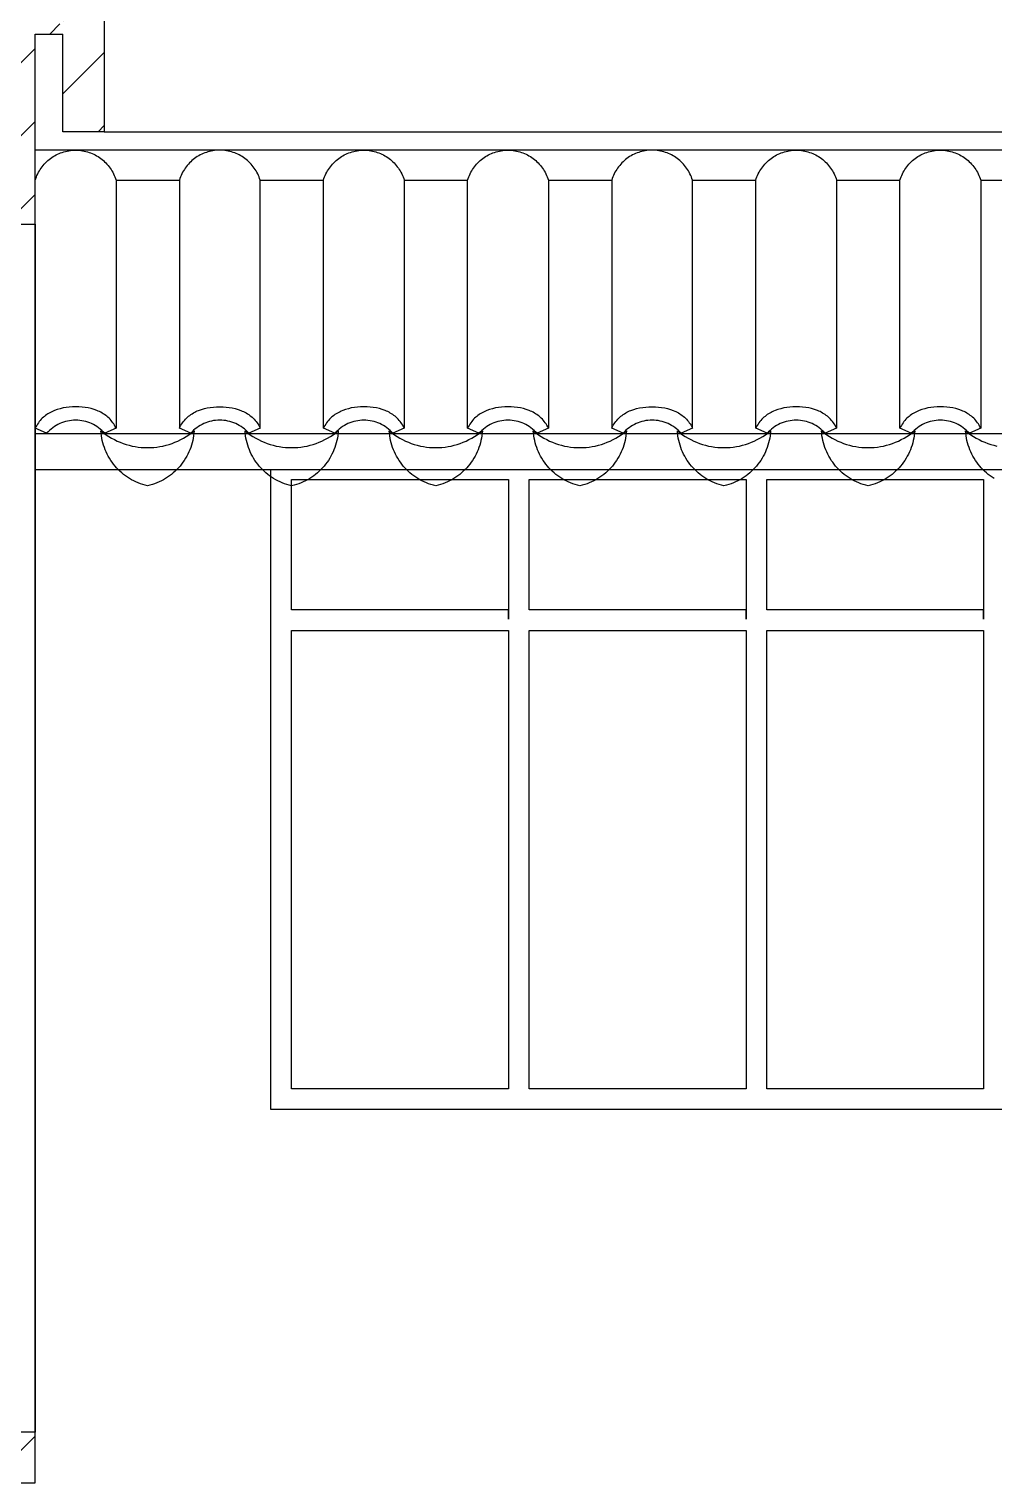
# Model space of a CAD drawing. Extents: x -20250 to 331240, y -699 to 63168.
# Drawn here: x 313877 to 316214, y 7802 to 11317 of the extents above; entities that cross this region are included whole.
import ezdxf

# ---------------------------------------------------------------- set-up
doc = ezdxf.new("R2010")
doc.units = 0
doc.header["$LTSCALE"] = 1000
doc.header["$MEASUREMENT"] = 0
for name, color, linetype in [('PUB_HATCH', 8, 'Continuous'), ('WALL', 9, 'Continuous'), ('窗', 4, 'Continuous')]:
    doc.layers.add(name, color=color, linetype=linetype)
doc.layers.add('瓦', color=7, linetype='Continuous', true_color=0x57e157)
pattern_1 = [(45, (-59853.03, 80703.54), (-88.388383, 88.388383), [])]

msp = doc.modelspace()

# ---------------------------------------------------------------- hatches: boundary and pattern name
at = {"layer": 'PUB_HATCH'}
h = msp.add_hatch(dxfattribs=at)
h.set_pattern_fill('普通砖', color=256, scale=50, style=0)
h.set_pattern_definition(pattern_1)
h.paths.add_polyline_path([(309228.2, 11304.2), (310165, 11304.2), (310165, 11125.9), (310261.6, 11125.9), (310261.6, 11304.2), (311213, 11304.2), (311213, 11125.9), (311309.5, 11125.9), (311309.5, 11304.2), (312271, 11304.2), (312271, 10904.3), (312341, 10904.3), (312341, 11304.2), (313792, 11304.2), (313792, 10844.1), (313892, 10844.1), (313892, 11304.2), (313959, 11304.2), (313959, 11067.9), (314059, 11067.9), (314059, 12143), (314129, 12143), (314129, 12223.6), (314059, 12223.6), (313959, 12223.6), (313959, 11328.9), (307936.6, 11328.9), (307936.6, 11304.2), (308048.8, 11304.2), (309131.6, 11304.2), (309131.6, 11125.9), (309228.2, 11125.9)])
h = msp.add_hatch(dxfattribs=at)
h.set_pattern_fill('普通砖', color=256, scale=50, style=0)
h.set_pattern_definition(pattern_1)
h.paths.add_polyline_path([(313892, 7920.1), (313792, 7920.1), (313792, 7796.9), (313892, 7796.9)])

# ---------------------------------------------------------------- linework, layer by layer
at = {"layer": 'WALL'}
for points in [[(314059, 14023.6, 0), (314059, 12223.6, 0), (314129, 12223.6, 0), (314129, 12143, 0), (314059, 12143, 0), (314059, 11067.9, 0), (313959, 11067.9, 0), (313959, 11304.2, 0)], [(313792, 11304.2, 0), (313792, 7796.9, 0), (313892, 7796.9, 0), (313892, 11304.2, 0)], [(313892, 11304.2, 0), (313959, 11304.2, 0)], [(314059, 11067.9, 0), (317625.4, 11067.9, 0)], [(317595.5, 11023.2, 0), (313892, 11023.2, 0)], [(313892, 10337.7, 0), (317679.6, 10337.7, 0)], [(313892, 10250, 0), (317679.6, 10250, 0)]]:
    msp.add_polyline3d(points, dxfattribs=at)
at = {"layer": '瓦'}
for points in [[(313892, 10350.5, 0), (313892, 10950.5, 0), (313893.3, 10954.5, 0), (313894.7, 10958.4, 0), (313896.3, 10962.2, 0), (313898.1, 10966, 0), (313900, 10969.7, 0), (313902, 10973.2, 0), (313904.2, 10976.7, 0), (313906.4, 10980.1, 0), (313908.8, 10983.3, 0), (313911.4, 10986.5, 0), (313914, 10989.5, 0), (313916.8, 10992.5, 0), (313919.7, 10995.3, 0), (313922.7, 10998, 0), (313925.7, 11000.6, 0), (313928.9, 11003.1, 0), (313932.2, 11005.4, 0), (313935.5, 11007.6, 0), (313939, 11009.7, 0), (313942.5, 11011.6, 0), (313946.1, 11013.4, 0), (313949.8, 11015.1, 0), (313953.6, 11016.6, 0), (313957.4, 11018, 0), (313961.3, 11019.2, 0), (313965.2, 11020.2, 0), (313969.2, 11021.2, 0), (313973.3, 11021.9, 0), (313977.4, 11022.5, 0), (313981.5, 11022.9, 0), (313985.7, 11023.2, 0), (313989.9, 11023.2, 0), (313994.1, 11023.2, 0), (313998.3, 11022.9, 0), (314002.4, 11022.5, 0), (314006.5, 11021.9, 0), (314010.6, 11021.2, 0), (314014.6, 11020.2, 0), (314018.5, 11019.2, 0), (314022.4, 11018, 0), (314026.2, 11016.6, 0), (314030, 11015.1, 0), (314033.7, 11013.4, 0), (314037.3, 11011.6, 0), (314040.8, 11009.7, 0), (314044.2, 11007.6, 0), (314047.6, 11005.4, 0), (314050.9, 11003.1, 0), (314054.1, 11000.6, 0), (314057.1, 10998, 0), (314060.1, 10995.3, 0), (314063, 10992.5, 0), (314065.8, 10989.5, 0), (314068.4, 10986.5, 0), (314070.9, 10983.3, 0), (314073.4, 10980.1, 0), (314075.6, 10976.7, 0), (314077.8, 10973.2, 0), (314079.8, 10969.7, 0), (314081.7, 10966, 0), (314083.5, 10962.2, 0), (314085, 10958.4, 0), (314086.5, 10954.5, 0), (314087.8, 10950.5, 0), (314087.8, 10350.5, 0), (314086, 10353.9, 0), (314084.1, 10357.2, 0), (314082.2, 10360.4, 0), (314080.1, 10363.5, 0), (314077.9, 10366.4, 0), (314075.6, 10369.2, 0), (314073.2, 10371.8, 0), (314070.7, 10374.3, 0), (314068.1, 10376.7, 0), (314065.4, 10379, 0), (314062.7, 10381.2, 0), (314059.8, 10383.2, 0), (314056.9, 10385.2, 0), (314053.9, 10387, 0), (314050.8, 10388.7, 0), (314047.7, 10390.3, 0), (314044.4, 10391.8, 0), (314041.1, 10393.1, 0), (314034.4, 10395.6, 0), (314027.4, 10397.6, 0), (314020.2, 10399.2, 0), (314012.8, 10400.4, 0), (314005.3, 10401.3, 0), (313997.6, 10401.8, 0), (313989.9, 10401.9, 0), (313982.1, 10401.8, 0), (313974.4, 10401.2, 0), (313966.9, 10400.4, 0), (313959.5, 10399.2, 0), (313952.3, 10397.5, 0), (313945.4, 10395.5, 0), (313938.6, 10393.1, 0), (313935.3, 10391.7, 0), (313932.1, 10390.2, 0), (313929, 10388.6, 0), (313925.9, 10386.9, 0), (313922.9, 10385.1, 0), (313920, 10383.2, 0), (313917.1, 10381.1, 0), (313914.3, 10378.9, 0), (313911.7, 10376.7, 0), (313909.1, 10374.2, 0), (313906.6, 10371.7, 0), (313904.2, 10369.1, 0), (313901.9, 10366.2, 0), (313899.7, 10363.3, 0), (313897.6, 10360.3, 0), (313895.7, 10357.1, 0), (313893.8, 10353.8, 0), (313892, 10350.3, 0)], [(314436.8, 10350.6, 0), (314409.2, 10337.9, 0), (314405.8, 10341.6, 0), (314402.2, 10345.1, 0), (314398.5, 10348.3, 0), (314394.6, 10351.4, 0), (314390.5, 10354.2, 0), (314386.3, 10356.9, 0), (314382, 10359.2, 0), (314377.5, 10361.4, 0), (314373, 10363.3, 0), (314368.3, 10365, 0), (314363.6, 10366.4, 0), (314358.8, 10367.6, 0), (314353.9, 10368.5, 0), (314349, 10369.2, 0), (314344, 10369.6, 0), (314339, 10369.7, 0), (314333.9, 10369.6, 0), (314329, 10369.2, 0), (314324, 10368.5, 0), (314319.1, 10367.6, 0), (314314.3, 10366.4, 0), (314309.6, 10365, 0), (314305, 10363.3, 0), (314300.4, 10361.4, 0), (314296, 10359.2, 0), (314291.7, 10356.9, 0), (314287.5, 10354.2, 0), (314283.4, 10351.4, 0), (314279.5, 10348.4, 0), (314275.7, 10345.1, 0), (314272.2, 10341.6, 0), (314268.7, 10337.9, 0), (314241.2, 10350.6, 0), (314243, 10354, 0), (314244.8, 10357.3, 0), (314246.8, 10360.5, 0), (314248.9, 10363.6, 0), (314251.1, 10366.5, 0), (314253.4, 10369.2, 0), (314255.8, 10371.9, 0), (314258.3, 10374.4, 0), (314260.9, 10376.9, 0), (314263.5, 10379.2, 0), (314266.3, 10381.3, 0), (314269.2, 10383.4, 0), (314272.1, 10385.3, 0), (314275.1, 10387.1, 0), (314278.2, 10388.8, 0), (314281.3, 10390.4, 0), (314284.5, 10391.9, 0), (314287.8, 10393.2, 0), (314294.6, 10395.7, 0), (314301.6, 10397.7, 0), (314308.8, 10399.3, 0), (314316.1, 10400.5, 0), (314323.7, 10401.4, 0), (314331.3, 10401.9, 0), (314339.1, 10402.1, 0), (314346.9, 10401.9, 0), (314354.5, 10401.4, 0), (314362.1, 10400.5, 0), (314369.4, 10399.3, 0), (314376.6, 10397.7, 0), (314383.6, 10395.6, 0), (314390.3, 10393.2, 0), (314393.6, 10391.8, 0), (314396.8, 10390.3, 0), (314400, 10388.7, 0), (314403.1, 10387.1, 0), (314406.1, 10385.2, 0), (314409, 10383.3, 0), (314411.8, 10381.2, 0), (314414.6, 10379.1, 0), (314417.2, 10376.8, 0), (314419.8, 10374.4, 0), (314422.3, 10371.8, 0), (314424.7, 10369.2, 0), (314427, 10366.4, 0), (314429.2, 10363.5, 0), (314431.3, 10360.4, 0), (314433.3, 10357.2, 0), (314435.1, 10353.9, 0), (314436.9, 10350.5, 0), (314436.9, 10950.5, 0), (314435.6, 10954.5, 0), (314434.1, 10958.4, 0), (314432.5, 10962.2, 0), (314430.8, 10966, 0), (314428.9, 10969.7, 0), (314426.9, 10973.2, 0), (314424.7, 10976.7, 0), (314422.4, 10980.1, 0), (314420, 10983.3, 0), (314417.5, 10986.5, 0), (314414.8, 10989.5, 0), (314412.1, 10992.5, 0), (314409.2, 10995.3, 0), (314406.2, 10998, 0), (314403.1, 11000.6, 0), (314400, 11003.1, 0), (314396.7, 11005.4, 0), (314393.3, 11007.6, 0), (314389.9, 11009.7, 0), (314386.3, 11011.6, 0), (314382.7, 11013.4, 0), (314379, 11015.1, 0), (314375.3, 11016.6, 0), (314371.5, 11018, 0), (314367.6, 11019.2, 0), (314363.6, 11020.2, 0), (314359.6, 11021.2, 0), (314355.6, 11021.9, 0), (314351.5, 11022.5, 0), (314347.4, 11022.9, 0), (314343.2, 11023.2, 0), (314339, 11023.2, 0), (314334.7, 11023.2, 0), (314330.6, 11022.9, 0), (314326.4, 11022.5, 0), (314322.3, 11021.9, 0), (314318.3, 11021.2, 0), (314314.3, 11020.2, 0), (314310.4, 11019.2, 0), (314306.5, 11018, 0), (314302.7, 11016.6, 0), (314298.9, 11015.1, 0), (314295.2, 11013.4, 0), (314291.6, 11011.6, 0), (314288.1, 11009.7, 0), (314284.6, 11007.6, 0), (314281.2, 11005.4, 0), (314278, 11003.1, 0), (314274.8, 11000.6, 0), (314271.7, 10998, 0), (314268.7, 10995.3, 0), (314265.9, 10992.5, 0), (314263.1, 10989.5, 0), (314260.4, 10986.5, 0), (314257.9, 10983.3, 0), (314255.5, 10980.1, 0), (314253.2, 10976.7, 0), (314251.1, 10973.2, 0), (314249, 10969.7, 0), (314247.2, 10966, 0), (314245.4, 10962.2, 0), (314243.8, 10958.4, 0), (314242.4, 10954.5, 0), (314241.1, 10950.5, 0), (314241.1, 10350.5, 0)], [(314590.1, 10350.5, 0), (314590.1, 10950.5, 0), (314591.4, 10954.5, 0), (314592.8, 10958.4, 0), (314594.4, 10962.2, 0), (314596.2, 10966, 0), (314598.1, 10969.7, 0), (314600.1, 10973.2, 0), (314602.2, 10976.7, 0), (314604.5, 10980.1, 0), (314606.9, 10983.3, 0), (314609.5, 10986.5, 0), (314612.1, 10989.5, 0), (314614.9, 10992.5, 0), (314617.8, 10995.3, 0), (314620.7, 10998, 0), (314623.8, 11000.6, 0), (314627, 11003.1, 0), (314630.3, 11005.4, 0), (314633.6, 11007.6, 0), (314637.1, 11009.7, 0), (314640.6, 11011.6, 0), (314644.2, 11013.4, 0), (314647.9, 11015.1, 0), (314651.7, 11016.6, 0), (314655.5, 11018, 0), (314659.4, 11019.2, 0), (314663.3, 11020.2, 0), (314667.3, 11021.2, 0), (314671.4, 11021.9, 0), (314675.5, 11022.5, 0), (314679.6, 11022.9, 0), (314683.8, 11023.2, 0), (314688, 11023.2, 0), (314692.2, 11023.2, 0), (314696.4, 11022.9, 0), (314700.5, 11022.5, 0), (314704.6, 11021.9, 0), (314708.7, 11021.2, 0), (314712.7, 11020.2, 0), (314716.6, 11019.2, 0), (314720.5, 11018, 0), (314724.3, 11016.6, 0), (314728.1, 11015.1, 0), (314731.7, 11013.4, 0), (314735.4, 11011.6, 0), (314738.9, 11009.7, 0), (314742.3, 11007.6, 0), (314745.7, 11005.4, 0), (314749, 11003.1, 0), (314752.2, 11000.6, 0), (314755.2, 10998, 0), (314758.2, 10995.3, 0), (314761.1, 10992.5, 0), (314763.9, 10989.5, 0), (314766.5, 10986.5, 0), (314769, 10983.3, 0), (314771.5, 10980.1, 0), (314773.7, 10976.7, 0), (314775.9, 10973.2, 0), (314777.9, 10969.7, 0), (314779.8, 10966, 0), (314781.5, 10962.2, 0), (314783.1, 10958.4, 0), (314784.6, 10954.5, 0), (314785.9, 10950.5, 0), (314785.9, 10350.5, 0), (314784.1, 10353.9, 0), (314782.2, 10357.2, 0), (314780.2, 10360.4, 0), (314778.2, 10363.5, 0), (314776, 10366.4, 0), (314773.7, 10369.2, 0), (314771.3, 10371.8, 0), (314768.8, 10374.3, 0), (314766.2, 10376.7, 0), (314763.5, 10379, 0), (314760.7, 10381.2, 0), (314757.9, 10383.2, 0), (314755, 10385.2, 0), (314752, 10387, 0), (314748.9, 10388.7, 0), (314745.7, 10390.3, 0), (314742.5, 10391.8, 0), (314739.2, 10393.1, 0), (314732.5, 10395.6, 0), (314725.5, 10397.6, 0), (314718.3, 10399.2, 0), (314710.9, 10400.4, 0), (314703.4, 10401.3, 0), (314695.7, 10401.8, 0), (314688, 10401.9, 0), (314680.2, 10401.8, 0), (314672.5, 10401.2, 0), (314665, 10400.4, 0), (314657.6, 10399.2, 0), (314650.4, 10397.5, 0), (314643.5, 10395.5, 0), (314636.7, 10393.1, 0), (314633.4, 10391.7, 0), (314630.2, 10390.2, 0), (314627, 10388.6, 0), (314624, 10386.9, 0), (314621, 10385.1, 0), (314618, 10383.2, 0), (314615.2, 10381.1, 0), (314612.4, 10378.9, 0), (314609.8, 10376.7, 0), (314607.2, 10374.2, 0), (314604.7, 10371.7, 0), (314602.3, 10369.1, 0), (314600, 10366.2, 0), (314597.8, 10363.3, 0), (314595.7, 10360.3, 0), (314593.7, 10357.1, 0), (314591.9, 10353.8, 0), (314590.1, 10350.3, 0)], [(314939.1, 10350.5, 0), (314939.1, 10950.5, 0), (314940.4, 10954.5, 0), (314941.9, 10958.4, 0), (314943.5, 10962.2, 0), (314945.2, 10966, 0), (314947.1, 10969.7, 0), (314949.1, 10973.2, 0), (314951.3, 10976.7, 0), (314953.6, 10980.1, 0), (314956, 10983.3, 0), (314958.5, 10986.5, 0), (314961.2, 10989.5, 0), (314963.9, 10992.5, 0), (314966.8, 10995.3, 0), (314969.8, 10998, 0), (314972.9, 11000.6, 0), (314976.1, 11003.1, 0), (314979.3, 11005.4, 0), (314982.7, 11007.6, 0), (314986.1, 11009.7, 0), (314989.7, 11011.6, 0), (314993.3, 11013.4, 0), (314997, 11015.1, 0), (315000.7, 11016.6, 0), (315004.5, 11018, 0), (315008.4, 11019.2, 0), (315012.4, 11020.2, 0), (315016.4, 11021.2, 0), (315020.4, 11021.9, 0), (315024.5, 11022.5, 0), (315028.7, 11022.9, 0), (315032.8, 11023.2, 0), (315037, 11023.2, 0), (315041.2, 11023.2, 0), (315045.4, 11022.9, 0), (315049.6, 11022.5, 0), (315053.7, 11021.9, 0), (315057.7, 11021.2, 0), (315061.7, 11020.2, 0), (315065.7, 11019.2, 0), (315069.5, 11018, 0), (315073.4, 11016.6, 0), (315077.1, 11015.1, 0), (315080.8, 11013.4, 0), (315084.4, 11011.6, 0), (315087.9, 11009.7, 0), (315091.4, 11007.6, 0), (315094.7, 11005.4, 0), (315098, 11003.1, 0), (315101.2, 11000.6, 0), (315104.3, 10998, 0), (315107.3, 10995.3, 0), (315110.1, 10992.5, 0), (315112.9, 10989.5, 0), (315115.5, 10986.5, 0), (315118.1, 10983.3, 0), (315120.5, 10980.1, 0), (315122.8, 10976.7, 0), (315124.9, 10973.2, 0), (315127, 10969.7, 0), (315128.8, 10966, 0), (315130.6, 10962.2, 0), (315132.2, 10958.4, 0), (315133.6, 10954.5, 0), (315134.9, 10950.5, 0), (315134.9, 10350.5, 0), (315133.2, 10353.9, 0), (315131.3, 10357.2, 0), (315129.3, 10360.4, 0), (315127.2, 10363.5, 0), (315125, 10366.4, 0), (315122.7, 10369.2, 0), (315120.3, 10371.8, 0), (315117.8, 10374.3, 0), (315115.2, 10376.7, 0), (315112.6, 10379, 0), (315109.8, 10381.2, 0), (315107, 10383.2, 0), (315104, 10385.2, 0), (315101, 10387, 0), (315097.9, 10388.7, 0), (315094.8, 10390.3, 0), (315091.6, 10391.8, 0), (315088.3, 10393.1, 0), (315081.5, 10395.6, 0), (315074.5, 10397.6, 0), (315067.3, 10399.2, 0), (315060, 10400.4, 0), (315052.4, 10401.3, 0), (315044.8, 10401.8, 0), (315037, 10401.9, 0), (315029.2, 10401.8, 0), (315021.6, 10401.2, 0), (315014, 10400.4, 0), (315006.7, 10399.2, 0), (314999.5, 10397.5, 0), (314992.5, 10395.5, 0), (314985.7, 10393.1, 0), (314982.5, 10391.7, 0), (314979.2, 10390.2, 0), (314976.1, 10388.6, 0), (314973, 10386.9, 0), (314970, 10385.1, 0), (314967.1, 10383.2, 0), (314964.2, 10381.1, 0), (314961.5, 10378.9, 0), (314958.8, 10376.7, 0), (314956.2, 10374.2, 0), (314953.7, 10371.7, 0), (314951.4, 10369.1, 0), (314949.1, 10366.2, 0), (314946.9, 10363.3, 0), (314944.8, 10360.3, 0), (314942.8, 10357.1, 0), (314940.9, 10353.8, 0), (314939.2, 10350.3, 0)], [(315484, 10350.6, 0), (315456.4, 10337.9, 0), (315453, 10341.6, 0), (315449.4, 10345.1, 0), (315445.6, 10348.3, 0), (315441.7, 10351.4, 0), (315437.6, 10354.2, 0), (315433.4, 10356.9, 0), (315429.1, 10359.2, 0), (315424.7, 10361.4, 0), (315420.1, 10363.3, 0), (315415.5, 10365, 0), (315410.7, 10366.4, 0), (315405.9, 10367.6, 0), (315401.1, 10368.5, 0), (315396.1, 10369.2, 0), (315391.1, 10369.6, 0), (315386.1, 10369.7, 0), (315381.1, 10369.6, 0), (315376.1, 10369.2, 0), (315371.2, 10368.5, 0), (315366.3, 10367.6, 0), (315361.5, 10366.4, 0), (315356.7, 10365, 0), (315352.1, 10363.3, 0), (315347.6, 10361.4, 0), (315343.1, 10359.2, 0), (315338.8, 10356.9, 0), (315334.6, 10354.2, 0), (315330.6, 10351.4, 0), (315326.7, 10348.4, 0), (315322.9, 10345.1, 0), (315319.3, 10341.6, 0), (315315.9, 10337.9, 0), (315288.3, 10350.6, 0), (315290.1, 10354, 0), (315292, 10357.3, 0), (315294, 10360.5, 0), (315296, 10363.6, 0), (315298.2, 10366.5, 0), (315300.5, 10369.2, 0), (315302.9, 10371.9, 0), (315305.4, 10374.4, 0), (315308, 10376.9, 0), (315310.7, 10379.2, 0), (315313.5, 10381.3, 0), (315316.3, 10383.4, 0), (315319.2, 10385.3, 0), (315322.2, 10387.1, 0), (315325.3, 10388.8, 0), (315328.5, 10390.4, 0), (315331.7, 10391.9, 0), (315335, 10393.2, 0), (315341.7, 10395.7, 0), (315348.7, 10397.7, 0), (315355.9, 10399.3, 0), (315363.3, 10400.5, 0), (315370.8, 10401.4, 0), (315378.5, 10401.9, 0), (315386.2, 10402.1, 0), (315394, 10401.9, 0), (315401.7, 10401.4, 0), (315409.2, 10400.5, 0), (315416.6, 10399.3, 0), (315423.7, 10397.7, 0), (315430.7, 10395.6, 0), (315437.5, 10393.2, 0), (315440.8, 10391.8, 0), (315444, 10390.3, 0), (315447.1, 10388.7, 0), (315450.2, 10387.1, 0), (315453.2, 10385.2, 0), (315456.1, 10383.3, 0), (315459, 10381.2, 0), (315461.7, 10379.1, 0), (315464.4, 10376.8, 0), (315467, 10374.4, 0), (315469.5, 10371.8, 0), (315471.9, 10369.2, 0), (315474.2, 10366.4, 0), (315476.3, 10363.5, 0), (315478.4, 10360.4, 0), (315480.4, 10357.2, 0), (315482.3, 10353.9, 0), (315484, 10350.5, 0), (315484, 10950.5, 0), (315482.7, 10954.5, 0), (315481.3, 10958.4, 0), (315479.7, 10962.2, 0), (315477.9, 10966, 0), (315476, 10969.7, 0), (315474, 10973.2, 0), (315471.9, 10976.7, 0), (315469.6, 10980.1, 0), (315467.2, 10983.3, 0), (315464.6, 10986.5, 0), (315462, 10989.5, 0), (315459.2, 10992.5, 0), (315456.3, 10995.3, 0), (315453.4, 10998, 0), (315450.3, 11000.6, 0), (315447.1, 11003.1, 0), (315443.8, 11005.4, 0), (315440.5, 11007.6, 0), (315437, 11009.7, 0), (315433.5, 11011.6, 0), (315429.9, 11013.4, 0), (315426.2, 11015.1, 0), (315422.4, 11016.6, 0), (315418.6, 11018, 0), (315414.7, 11019.2, 0), (315410.8, 11020.2, 0), (315406.8, 11021.2, 0), (315402.7, 11021.9, 0), (315398.6, 11022.5, 0), (315394.5, 11022.9, 0), (315390.3, 11023.2, 0), (315386.1, 11023.2, 0), (315381.9, 11023.2, 0), (315377.7, 11022.9, 0), (315373.6, 11022.5, 0), (315369.5, 11021.9, 0), (315365.4, 11021.2, 0), (315361.4, 11020.2, 0), (315357.5, 11019.2, 0), (315353.6, 11018, 0), (315349.8, 11016.6, 0), (315346, 11015.1, 0), (315342.3, 11013.4, 0), (315338.7, 11011.6, 0), (315335.2, 11009.7, 0), (315331.7, 11007.6, 0), (315328.4, 11005.4, 0), (315325.1, 11003.1, 0), (315321.9, 11000.6, 0), (315318.9, 10998, 0), (315315.9, 10995.3, 0), (315313, 10992.5, 0), (315310.2, 10989.5, 0), (315307.6, 10986.5, 0), (315305, 10983.3, 0), (315302.6, 10980.1, 0), (315300.4, 10976.7, 0), (315298.2, 10973.2, 0), (315296.2, 10969.7, 0), (315294.3, 10966, 0), (315292.5, 10962.2, 0), (315290.9, 10958.4, 0), (315289.5, 10954.5, 0), (315288.2, 10950.5, 0), (315288.2, 10350.5, 0)], [(315637.2, 10350.5, 0), (315637.2, 10950.5, 0), (315638.5, 10954.5, 0), (315640, 10958.4, 0), (315641.6, 10962.2, 0), (315643.3, 10966, 0), (315645.2, 10969.7, 0), (315647.2, 10973.2, 0), (315649.4, 10976.7, 0), (315651.7, 10980.1, 0), (315654.1, 10983.3, 0), (315656.6, 10986.5, 0), (315659.3, 10989.5, 0), (315662, 10992.5, 0), (315664.9, 10995.3, 0), (315667.9, 10998, 0), (315671, 11000.6, 0), (315674.2, 11003.1, 0), (315677.4, 11005.4, 0), (315680.8, 11007.6, 0), (315684.2, 11009.7, 0), (315687.8, 11011.6, 0), (315691.4, 11013.4, 0), (315695.1, 11015.1, 0), (315698.8, 11016.6, 0), (315702.6, 11018, 0), (315706.5, 11019.2, 0), (315710.5, 11020.2, 0), (315714.5, 11021.2, 0), (315718.5, 11021.9, 0), (315722.6, 11022.5, 0), (315726.7, 11022.9, 0), (315730.9, 11023.2, 0), (315735.1, 11023.2, 0), (315739.3, 11023.2, 0), (315743.5, 11022.9, 0), (315747.7, 11022.5, 0), (315751.7, 11021.9, 0), (315755.8, 11021.2, 0), (315759.8, 11020.2, 0), (315763.7, 11019.2, 0), (315767.6, 11018, 0), (315771.5, 11016.6, 0), (315775.2, 11015.1, 0), (315778.9, 11013.4, 0), (315782.5, 11011.6, 0), (315786, 11009.7, 0), (315789.5, 11007.6, 0), (315792.8, 11005.4, 0), (315796.1, 11003.1, 0), (315799.3, 11000.6, 0), (315802.4, 10998, 0), (315805.4, 10995.3, 0), (315808.2, 10992.5, 0), (315811, 10989.5, 0), (315813.6, 10986.5, 0), (315816.2, 10983.3, 0), (315818.6, 10980.1, 0), (315820.9, 10976.7, 0), (315823, 10973.2, 0), (315825, 10969.7, 0), (315826.9, 10966, 0), (315828.7, 10962.2, 0), (315830.3, 10958.4, 0), (315831.7, 10954.5, 0), (315833, 10950.5, 0), (315833, 10350.5, 0), (315831.2, 10353.9, 0), (315829.4, 10357.2, 0), (315827.4, 10360.4, 0), (315825.3, 10363.5, 0), (315823.1, 10366.4, 0), (315820.8, 10369.2, 0), (315818.4, 10371.8, 0), (315815.9, 10374.3, 0), (315813.3, 10376.7, 0), (315810.7, 10379, 0), (315807.9, 10381.2, 0), (315805, 10383.2, 0), (315802.1, 10385.2, 0), (315799.1, 10387, 0), (315796, 10388.7, 0), (315792.9, 10390.3, 0), (315789.7, 10391.8, 0), (315786.4, 10393.1, 0), (315779.6, 10395.6, 0), (315772.6, 10397.6, 0), (315765.4, 10399.2, 0), (315758.1, 10400.4, 0), (315750.5, 10401.3, 0), (315742.9, 10401.8, 0), (315735.1, 10401.9, 0), (315727.3, 10401.8, 0), (315719.7, 10401.2, 0), (315712.1, 10400.4, 0), (315704.8, 10399.2, 0), (315697.6, 10397.5, 0), (315690.6, 10395.5, 0), (315683.8, 10393.1, 0), (315680.5, 10391.7, 0), (315677.3, 10390.2, 0), (315674.2, 10388.6, 0), (315671.1, 10386.9, 0), (315668.1, 10385.1, 0), (315665.2, 10383.2, 0), (315662.3, 10381.1, 0), (315659.6, 10378.9, 0), (315656.9, 10376.7, 0), (315654.3, 10374.2, 0), (315651.8, 10371.7, 0), (315649.5, 10369.1, 0), (315647.2, 10366.2, 0), (315645, 10363.3, 0), (315642.9, 10360.3, 0), (315640.9, 10357.1, 0), (315639, 10353.8, 0), (315637.3, 10350.3, 0)], [(315986.3, 10350.5, 0), (315986.3, 10950.5, 0), (315987.6, 10954.5, 0), (315989, 10958.4, 0), (315990.6, 10962.2, 0), (315992.4, 10966, 0), (315994.2, 10969.7, 0), (315996.3, 10973.2, 0), (315998.4, 10976.7, 0), (316000.7, 10980.1, 0), (316003.1, 10983.3, 0), (316005.7, 10986.5, 0), (316008.3, 10989.5, 0), (316011.1, 10992.5, 0), (316014, 10995.3, 0), (316016.9, 10998, 0), (316020, 11000.6, 0), (316023.2, 11003.1, 0), (316026.5, 11005.4, 0), (316029.8, 11007.6, 0), (316033.3, 11009.7, 0), (316036.8, 11011.6, 0), (316040.4, 11013.4, 0), (316044.1, 11015.1, 0), (316047.9, 11016.6, 0), (316051.7, 11018, 0), (316055.6, 11019.2, 0), (316059.5, 11020.2, 0), (316063.5, 11021.2, 0), (316067.6, 11021.9, 0), (316071.7, 11022.5, 0), (316075.8, 11022.9, 0), (316080, 11023.2, 0), (316084.2, 11023.2, 0), (316088.4, 11023.2, 0), (316092.6, 11022.9, 0), (316096.7, 11022.5, 0), (316100.8, 11021.9, 0), (316104.8, 11021.2, 0), (316108.8, 11020.2, 0), (316112.8, 11019.2, 0), (316116.7, 11018, 0), (316120.5, 11016.6, 0), (316124.2, 11015.1, 0), (316127.9, 11013.4, 0), (316131.5, 11011.6, 0), (316135.1, 11009.7, 0), (316138.5, 11007.6, 0), (316141.9, 11005.4, 0), (316145.2, 11003.1, 0), (316148.3, 11000.6, 0), (316151.4, 10998, 0), (316154.4, 10995.3, 0), (316157.3, 10992.5, 0), (316160, 10989.5, 0), (316162.7, 10986.5, 0), (316165.2, 10983.3, 0), (316167.6, 10980.1, 0), (316169.9, 10976.7, 0), (316172.1, 10973.2, 0), (316174.1, 10969.7, 0), (316176, 10966, 0), (316177.7, 10962.2, 0), (316179.3, 10958.4, 0), (316180.8, 10954.5, 0), (316182.1, 10950.5, 0), (316182.1, 10350.5, 0), (316180.3, 10353.9, 0), (316178.4, 10357.2, 0), (316176.4, 10360.4, 0), (316174.3, 10363.5, 0), (316172.2, 10366.4, 0), (316169.9, 10369.2, 0), (316167.5, 10371.8, 0), (316165, 10374.3, 0), (316162.4, 10376.7, 0), (316159.7, 10379, 0), (316156.9, 10381.2, 0), (316154.1, 10383.2, 0), (316151.2, 10385.2, 0), (316148.2, 10387, 0), (316145.1, 10388.7, 0), (316141.9, 10390.3, 0), (316138.7, 10391.8, 0), (316135.4, 10393.1, 0), (316128.7, 10395.6, 0), (316121.7, 10397.6, 0), (316114.5, 10399.2, 0), (316107.1, 10400.4, 0), (316099.6, 10401.3, 0), (316091.9, 10401.8, 0), (316084.2, 10401.9, 0), (316076.4, 10401.8, 0), (316068.7, 10401.2, 0), (316061.2, 10400.4, 0), (316053.8, 10399.2, 0), (316046.6, 10397.5, 0), (316039.6, 10395.5, 0), (316032.9, 10393.1, 0), (316029.6, 10391.7, 0), (316026.4, 10390.2, 0), (316023.2, 10388.6, 0), (316020.2, 10386.9, 0), (316017.2, 10385.1, 0), (316014.2, 10383.2, 0), (316011.4, 10381.1, 0), (316008.6, 10378.9, 0), (316006, 10376.7, 0), (316003.4, 10374.2, 0), (316000.9, 10371.7, 0), (315998.5, 10369.1, 0), (315996.2, 10366.2, 0), (315994, 10363.3, 0), (315991.9, 10360.3, 0), (315989.9, 10357.1, 0), (315988.1, 10353.8, 0), (315986.3, 10350.3, 0)], [(314087.8, 10950.5, 0), (314241.1, 10950.5, 0)], [(314436.9, 10950.5, 0), (314590.1, 10950.5, 0)], [(314785.9, 10950.5, 0), (314939.1, 10950.5, 0)], [(315135, 10950.5, 0), (315288.2, 10950.5, 0)], [(315484, 10950.5, 0), (315637.2, 10950.5, 0)], [(315833.1, 10950.5, 0), (315986.3, 10950.5, 0)], [(316182.1, 10950.5, 0), (316335.3, 10950.5, 0)], [(314087.8, 10350.4, 0), (314060.2, 10337.8, 0), (314056.8, 10341.5, 0), (314053.2, 10344.9, 0), (314049.4, 10348.2, 0), (314045.5, 10351.3, 0), (314041.5, 10354.1, 0), (314037.3, 10356.7, 0), (314033, 10359.1, 0), (314028.5, 10361.3, 0), (314024, 10363.2, 0), (314019.3, 10364.9, 0), (314014.6, 10366.3, 0), (314009.8, 10367.5, 0), (314004.9, 10368.4, 0), (314000, 10369.1, 0), (313995, 10369.5, 0), (313989.9, 10369.6, 0), (313984.9, 10369.5, 0), (313979.9, 10369.1, 0), (313975, 10368.4, 0), (313970.1, 10367.5, 0), (313965.3, 10366.3, 0), (313960.6, 10364.9, 0), (313955.9, 10363.2, 0), (313951.4, 10361.3, 0), (313946.9, 10359.1, 0), (313942.6, 10356.7, 0), (313938.4, 10354.1, 0), (313934.3, 10351.3, 0), (313930.4, 10348.2, 0), (313926.7, 10345, 0), (313923.1, 10341.5, 0), (313919.7, 10337.8, 0), (313892.1, 10350.4, 0)], [(314785.9, 10350.4, 0), (314758.3, 10337.8, 0), (314754.9, 10341.5, 0), (314751.3, 10344.9, 0), (314747.5, 10348.2, 0), (314743.6, 10351.3, 0), (314739.6, 10354.1, 0), (314735.4, 10356.7, 0), (314731, 10359.1, 0), (314726.6, 10361.3, 0), (314722.1, 10363.2, 0), (314717.4, 10364.9, 0), (314712.7, 10366.3, 0), (314707.9, 10367.5, 0), (314703, 10368.4, 0), (314698, 10369.1, 0), (314693.1, 10369.5, 0), (314688, 10369.6, 0), (314683, 10369.5, 0), (314678, 10369.1, 0), (314673.1, 10368.4, 0), (314668.2, 10367.5, 0), (314663.4, 10366.3, 0), (314658.7, 10364.9, 0), (314654, 10363.2, 0), (314649.5, 10361.3, 0), (314645, 10359.1, 0), (314640.7, 10356.7, 0), (314636.5, 10354.1, 0), (314632.4, 10351.3, 0), (314628.5, 10348.2, 0), (314624.8, 10345, 0), (314621.2, 10341.5, 0), (314617.7, 10337.8, 0), (314590.2, 10350.4, 0)], [(315134.9, 10350.4, 0), (315107.4, 10337.8, 0), (315103.9, 10341.5, 0), (315100.3, 10344.9, 0), (315096.6, 10348.2, 0), (315092.7, 10351.3, 0), (315088.6, 10354.1, 0), (315084.4, 10356.7, 0), (315080.1, 10359.1, 0), (315075.7, 10361.3, 0), (315071.1, 10363.2, 0), (315066.5, 10364.9, 0), (315061.7, 10366.3, 0), (315056.9, 10367.5, 0), (315052, 10368.4, 0), (315047.1, 10369.1, 0), (315042.1, 10369.5, 0), (315037.1, 10369.6, 0), (315032, 10369.5, 0), (315027.1, 10369.1, 0), (315022.1, 10368.4, 0), (315017.2, 10367.5, 0), (315012.4, 10366.3, 0), (315007.7, 10364.9, 0), (315003.1, 10363.2, 0), (314998.5, 10361.3, 0), (314994.1, 10359.1, 0), (314989.7, 10356.7, 0), (314985.5, 10354.1, 0), (314981.5, 10351.3, 0), (314977.6, 10348.2, 0), (314973.8, 10345, 0), (314970.2, 10341.5, 0), (314966.8, 10337.8, 0), (314939.3, 10350.4, 0)], [(315833, 10350.4, 0), (315805.5, 10337.8, 0), (315802, 10341.5, 0), (315798.4, 10344.9, 0), (315794.7, 10348.2, 0), (315790.8, 10351.3, 0), (315786.7, 10354.1, 0), (315782.5, 10356.7, 0), (315778.2, 10359.1, 0), (315773.7, 10361.3, 0), (315769.2, 10363.2, 0), (315764.5, 10364.9, 0), (315759.8, 10366.3, 0), (315755, 10367.5, 0), (315750.1, 10368.4, 0), (315745.2, 10369.1, 0), (315740.2, 10369.5, 0), (315735.2, 10369.6, 0), (315730.1, 10369.5, 0), (315725.2, 10369.1, 0), (315720.2, 10368.4, 0), (315715.3, 10367.5, 0), (315710.5, 10366.3, 0), (315705.8, 10364.9, 0), (315701.2, 10363.2, 0), (315696.6, 10361.3, 0), (315692.2, 10359.1, 0), (315687.8, 10356.7, 0), (315683.6, 10354.1, 0), (315679.6, 10351.3, 0), (315675.7, 10348.2, 0), (315671.9, 10345, 0), (315668.3, 10341.5, 0), (315664.9, 10337.8, 0), (315637.4, 10350.4, 0)], [(316182.1, 10350.4, 0), (316154.5, 10337.8, 0), (316151.1, 10341.5, 0), (316147.5, 10344.9, 0), (316143.7, 10348.2, 0), (316139.8, 10351.3, 0), (316135.7, 10354.1, 0), (316131.5, 10356.7, 0), (316127.2, 10359.1, 0), (316122.8, 10361.3, 0), (316118.2, 10363.2, 0), (316113.6, 10364.9, 0), (316108.9, 10366.3, 0), (316104, 10367.5, 0), (316099.2, 10368.4, 0), (316094.2, 10369.1, 0), (316089.2, 10369.5, 0), (316084.2, 10369.6, 0), (316079.2, 10369.5, 0), (316074.2, 10369.1, 0), (316069.3, 10368.4, 0), (316064.4, 10367.5, 0), (316059.6, 10366.3, 0), (316054.8, 10364.9, 0), (316050.2, 10363.2, 0), (316045.7, 10361.3, 0), (316041.2, 10359.1, 0), (316036.9, 10356.7, 0), (316032.7, 10354.1, 0), (316028.6, 10351.3, 0), (316024.7, 10348.2, 0), (316021, 10345, 0), (316017.4, 10341.5, 0), (316013.9, 10337.8, 0), (315986.4, 10350.4, 0)], [(316214.6, 10228.5, 0), (316209.7, 10231.7, 0), (316205, 10235, 0), (316200.3, 10238.5, 0), (316195.9, 10242.2, 0), (316191.6, 10246.1, 0), (316187.4, 10250.1, 0), (316183.5, 10254.2, 0), (316179.7, 10258.6, 0), (316176, 10263, 0), (316172.6, 10267.7, 0), (316169.3, 10272.4, 0), (316166.2, 10277.3, 0), (316163.3, 10282.3, 0), (316160.6, 10287.4, 0), (316158.1, 10292.7, 0), (316155.8, 10298, 0), (316153.7, 10303.5, 0), (316151.9, 10309, 0), (316150.2, 10314.7, 0), (316148.8, 10320.4, 0), (316147.6, 10326.2, 0), (316146.7, 10332.1, 0), (316146, 10338.1, 0), (316145.5, 10344.1, 0), (316151.7, 10339.1, 0), (316158.1, 10334.5, 0), (316164.6, 10330.2, 0), (316171.2, 10326.2, 0), (316178, 10322.5, 0), (316185, 10319.1, 0), (316192, 10316.1, 0), (316199.1, 10313.3, 0), (316206.3, 10310.9, 0), (316213.6, 10308.8, 0), (316221, 10307.1, 0)]]:
    msp.add_polyline3d(points, dxfattribs=at)
for points in [[(314276.9, 10344.1, 0), (314276.4, 10338.1, 0), (314275.7, 10332.1, 0), (314274.7, 10326.2, 0), (314273.5, 10320.4, 0), (314272.1, 10314.7, 0), (314270.5, 10309, 0), (314268.6, 10303.5, 0), (314266.6, 10298, 0), (314264.3, 10292.7, 0), (314261.8, 10287.4, 0), (314259.1, 10282.3, 0), (314256.2, 10277.3, 0), (314253.1, 10272.4, 0), (314249.8, 10267.7, 0), (314246.4, 10263, 0), (314242.7, 10258.6, 0), (314238.9, 10254.2, 0), (314235, 10250.1, 0), (314230.8, 10246.1, 0), (314226.5, 10242.2, 0), (314222, 10238.5, 0), (314217.4, 10235, 0), (314212.7, 10231.7, 0), (314207.8, 10228.5, 0), (314202.7, 10225.6, 0), (314197.6, 10222.8, 0), (314192.3, 10220.3, 0), (314186.9, 10217.9, 0), (314181.3, 10215.8, 0), (314175.7, 10213.9, 0), (314169.9, 10212.2, 0), (314164.1, 10210.7, 0), (314158.2, 10212.2, 0), (314152.4, 10213.9, 0), (314146.8, 10215.8, 0), (314141.2, 10217.9, 0), (314135.8, 10220.3, 0), (314130.5, 10222.8, 0), (314125.4, 10225.6, 0), (314120.3, 10228.5, 0), (314115.4, 10231.7, 0), (314110.7, 10235, 0), (314106.1, 10238.5, 0), (314101.6, 10242.2, 0), (314097.3, 10246.1, 0), (314093.2, 10250.1, 0), (314089.2, 10254.2, 0), (314085.4, 10258.6, 0), (314081.7, 10263, 0), (314078.3, 10267.7, 0), (314075, 10272.4, 0), (314071.9, 10277.3, 0), (314069, 10282.3, 0), (314066.3, 10287.4, 0), (314063.8, 10292.7, 0), (314061.5, 10298, 0), (314059.5, 10303.5, 0), (314057.6, 10309, 0), (314056, 10314.7, 0), (314054.5, 10320.4, 0), (314053.4, 10326.2, 0), (314052.4, 10332.1, 0), (314051.7, 10338.1, 0), (314051.2, 10344.1, 0), (314057.4, 10339.1, 0), (314063.8, 10334.5, 0), (314070.3, 10330.2, 0), (314077, 10326.2, 0), (314083.8, 10322.5, 0), (314090.7, 10319.1, 0), (314097.7, 10316.1, 0), (314104.8, 10313.3, 0), (314112, 10310.9, 0), (314119.3, 10308.8, 0), (314126.7, 10307.1, 0), (314134.1, 10305.7, 0), (314141.5, 10304.5, 0), (314149, 10303.7, 0), (314156.5, 10303.2, 0), (314164, 10303.1, 0), (314171.6, 10303.2, 0), (314179.1, 10303.7, 0), (314186.6, 10304.5, 0), (314194, 10305.7, 0), (314201.4, 10307.1, 0), (314208.8, 10308.8, 0), (314216.1, 10310.9, 0), (314223.3, 10313.3, 0), (314230.4, 10316.1, 0), (314237.4, 10319.1, 0), (314244.3, 10322.5, 0), (314251.1, 10326.2, 0), (314257.8, 10330.2, 0), (314264.3, 10334.5, 0), (314270.7, 10339.1, 0)], [(314625.9, 10344.1, 0), (314625.5, 10338.1, 0), (314624.7, 10332.1, 0), (314623.8, 10326.2, 0), (314622.6, 10320.4, 0), (314621.2, 10314.7, 0), (314619.5, 10309, 0), (314617.7, 10303.5, 0), (314615.6, 10298, 0), (314613.3, 10292.7, 0), (314610.8, 10287.4, 0), (314608.1, 10282.3, 0), (314605.2, 10277.3, 0), (314602.2, 10272.4, 0), (314598.9, 10267.7, 0), (314595.4, 10263, 0), (314591.8, 10258.6, 0), (314588, 10254.2, 0), (314584, 10250.1, 0), (314579.9, 10246.1, 0), (314575.6, 10242.2, 0), (314571.1, 10238.5, 0), (314566.5, 10235, 0), (314561.7, 10231.7, 0), (314556.8, 10228.5, 0), (314551.8, 10225.6, 0), (314546.6, 10222.8, 0), (314541.3, 10220.3, 0), (314535.9, 10217.9, 0), (314530.4, 10215.8, 0), (314524.7, 10213.9, 0), (314519, 10212.2, 0), (314513.1, 10210.7, 0), (314507.2, 10212.2, 0), (314501.5, 10213.9, 0), (314495.8, 10215.8, 0), (314490.3, 10217.9, 0), (314484.9, 10220.3, 0), (314479.6, 10222.8, 0), (314474.4, 10225.6, 0), (314469.4, 10228.5, 0), (314464.5, 10231.7, 0), (314459.7, 10235, 0), (314455.1, 10238.5, 0), (314450.7, 10242.2, 0), (314446.3, 10246.1, 0), (314442.2, 10250.1, 0), (314438.2, 10254.2, 0), (314434.4, 10258.6, 0), (314430.8, 10263, 0), (314427.3, 10267.7, 0), (314424, 10272.4, 0), (314421, 10277.3, 0), (314418.1, 10282.3, 0), (314415.4, 10287.4, 0), (314412.9, 10292.7, 0), (314410.6, 10298, 0), (314408.5, 10303.5, 0), (314406.7, 10309, 0), (314405, 10314.7, 0), (314403.6, 10320.4, 0), (314402.4, 10326.2, 0), (314401.5, 10332.1, 0), (314400.7, 10338.1, 0), (314400.3, 10344.1, 0), (314406.5, 10339.1, 0), (314412.8, 10334.5, 0), (314419.4, 10330.2, 0), (314426, 10326.2, 0), (314432.8, 10322.5, 0), (314439.7, 10319.1, 0), (314446.7, 10316.1, 0), (314453.9, 10313.3, 0), (314461.1, 10310.9, 0), (314468.4, 10308.8, 0), (314475.7, 10307.1, 0), (314483.1, 10305.7, 0), (314490.6, 10304.5, 0), (314498.1, 10303.7, 0), (314505.6, 10303.2, 0), (314513.1, 10303.1, 0), (314520.6, 10303.2, 0), (314528.1, 10303.7, 0), (314535.6, 10304.5, 0), (314543.1, 10305.7, 0), (314550.5, 10307.1, 0), (314557.8, 10308.8, 0), (314565.1, 10310.9, 0), (314572.3, 10313.3, 0), (314579.4, 10316.1, 0), (314586.5, 10319.1, 0), (314593.4, 10322.5, 0), (314600.2, 10326.2, 0), (314606.8, 10330.2, 0), (314613.4, 10334.5, 0), (314619.7, 10339.1, 0)], [(314975, 10344.1, 0), (314974.5, 10338.1, 0), (314973.8, 10332.1, 0), (314972.8, 10326.2, 0), (314971.6, 10320.4, 0), (314970.2, 10314.7, 0), (314968.6, 10309, 0), (314966.7, 10303.5, 0), (314964.7, 10298, 0), (314962.4, 10292.7, 0), (314959.9, 10287.4, 0), (314957.2, 10282.3, 0), (314954.3, 10277.3, 0), (314951.2, 10272.4, 0), (314947.9, 10267.7, 0), (314944.5, 10263, 0), (314940.8, 10258.6, 0), (314937, 10254.2, 0), (314933, 10250.1, 0), (314928.9, 10246.1, 0), (314924.6, 10242.2, 0), (314920.1, 10238.5, 0), (314915.5, 10235, 0), (314910.8, 10231.7, 0), (314905.9, 10228.5, 0), (314900.8, 10225.6, 0), (314895.7, 10222.8, 0), (314890.4, 10220.3, 0), (314885, 10217.9, 0), (314879.4, 10215.8, 0), (314873.8, 10213.9, 0), (314868, 10212.2, 0), (314862.2, 10210.7, 0), (314856.3, 10212.2, 0), (314850.5, 10213.9, 0), (314844.9, 10215.8, 0), (314839.3, 10217.9, 0), (314833.9, 10220.3, 0), (314828.6, 10222.8, 0), (314823.5, 10225.6, 0), (314818.4, 10228.5, 0), (314813.5, 10231.7, 0), (314808.8, 10235, 0), (314804.2, 10238.5, 0), (314799.7, 10242.2, 0), (314795.4, 10246.1, 0), (314791.2, 10250.1, 0), (314787.3, 10254.2, 0), (314783.5, 10258.6, 0), (314779.8, 10263, 0), (314776.4, 10267.7, 0), (314773.1, 10272.4, 0), (314770, 10277.3, 0), (314767.1, 10282.3, 0), (314764.4, 10287.4, 0), (314761.9, 10292.7, 0), (314759.6, 10298, 0), (314757.6, 10303.5, 0), (314755.7, 10309, 0), (314754.1, 10314.7, 0), (314752.6, 10320.4, 0), (314751.5, 10326.2, 0), (314750.5, 10332.1, 0), (314749.8, 10338.1, 0), (314749.3, 10344.1, 0), (314755.5, 10339.1, 0), (314761.9, 10334.5, 0), (314768.4, 10330.2, 0), (314775.1, 10326.2, 0), (314781.9, 10322.5, 0), (314788.8, 10319.1, 0), (314795.8, 10316.1, 0), (314802.9, 10313.3, 0), (314810.1, 10310.9, 0), (314817.4, 10308.8, 0), (314824.8, 10307.1, 0), (314832.2, 10305.7, 0), (314839.6, 10304.5, 0), (314847.1, 10303.7, 0), (314854.6, 10303.2, 0), (314862.1, 10303.1, 0), (314869.7, 10303.2, 0), (314877.2, 10303.7, 0), (314884.7, 10304.5, 0), (314892.1, 10305.7, 0), (314899.5, 10307.1, 0), (314906.9, 10308.8, 0), (314914.2, 10310.9, 0), (314921.4, 10313.3, 0), (314928.5, 10316.1, 0), (314935.5, 10319.1, 0), (314942.4, 10322.5, 0), (314949.2, 10326.2, 0), (314955.9, 10330.2, 0), (314962.4, 10334.5, 0), (314968.8, 10339.1, 0)], [(315324, 10344.1, 0), (315323.5, 10338.1, 0), (315322.8, 10332.1, 0), (315321.9, 10326.2, 0), (315320.7, 10320.4, 0), (315319.3, 10314.7, 0), (315317.6, 10309, 0), (315315.8, 10303.5, 0), (315313.7, 10298, 0), (315311.4, 10292.7, 0), (315308.9, 10287.4, 0), (315306.2, 10282.3, 0), (315303.3, 10277.3, 0), (315300.2, 10272.4, 0), (315297, 10267.7, 0), (315293.5, 10263, 0), (315289.9, 10258.6, 0), (315286.1, 10254.2, 0), (315282.1, 10250.1, 0), (315278, 10246.1, 0), (315273.7, 10242.2, 0), (315269.2, 10238.5, 0), (315264.6, 10235, 0), (315259.8, 10231.7, 0), (315254.9, 10228.5, 0), (315249.9, 10225.6, 0), (315244.7, 10222.8, 0), (315239.4, 10220.3, 0), (315234, 10217.9, 0), (315228.5, 10215.8, 0), (315222.8, 10213.9, 0), (315217.1, 10212.2, 0), (315211.2, 10210.7, 0), (315205.3, 10212.2, 0), (315199.6, 10213.9, 0), (315193.9, 10215.8, 0), (315188.4, 10217.9, 0), (315183, 10220.3, 0), (315177.7, 10222.8, 0), (315172.5, 10225.6, 0), (315167.5, 10228.5, 0), (315162.6, 10231.7, 0), (315157.8, 10235, 0), (315153.2, 10238.5, 0), (315148.7, 10242.2, 0), (315144.4, 10246.1, 0), (315140.3, 10250.1, 0), (315136.3, 10254.2, 0), (315132.5, 10258.6, 0), (315128.9, 10263, 0), (315125.4, 10267.7, 0), (315122.1, 10272.4, 0), (315119.1, 10277.3, 0), (315116.2, 10282.3, 0), (315113.5, 10287.4, 0), (315111, 10292.7, 0), (315108.7, 10298, 0), (315106.6, 10303.5, 0), (315104.7, 10309, 0), (315103.1, 10314.7, 0), (315101.7, 10320.4, 0), (315100.5, 10326.2, 0), (315099.5, 10332.1, 0), (315098.8, 10338.1, 0), (315098.4, 10344.1, 0), (315104.6, 10339.1, 0), (315110.9, 10334.5, 0), (315117.5, 10330.2, 0), (315124.1, 10326.2, 0), (315130.9, 10322.5, 0), (315137.8, 10319.1, 0), (315144.8, 10316.1, 0), (315152, 10313.3, 0), (315159.2, 10310.9, 0), (315166.5, 10308.8, 0), (315173.8, 10307.1, 0), (315181.2, 10305.7, 0), (315188.7, 10304.5, 0), (315196.2, 10303.7, 0), (315203.7, 10303.2, 0), (315211.2, 10303.1, 0), (315218.7, 10303.2, 0), (315226.2, 10303.7, 0), (315233.7, 10304.5, 0), (315241.2, 10305.7, 0), (315248.6, 10307.1, 0), (315255.9, 10308.8, 0), (315263.2, 10310.9, 0), (315270.4, 10313.3, 0), (315277.5, 10316.1, 0), (315284.6, 10319.1, 0), (315291.5, 10322.5, 0), (315298.3, 10326.2, 0), (315304.9, 10330.2, 0), (315311.5, 10334.5, 0), (315317.8, 10339.1, 0)], [(315673.1, 10344.1, 0), (315672.6, 10338.1, 0), (315671.9, 10332.1, 0), (315670.9, 10326.2, 0), (315669.7, 10320.4, 0), (315668.3, 10314.7, 0), (315666.7, 10309, 0), (315664.8, 10303.5, 0), (315662.7, 10298, 0), (315660.5, 10292.7, 0), (315658, 10287.4, 0), (315655.3, 10282.3, 0), (315652.4, 10277.3, 0), (315649.3, 10272.4, 0), (315646, 10267.7, 0), (315642.6, 10263, 0), (315638.9, 10258.6, 0), (315635.1, 10254.2, 0), (315631.1, 10250.1, 0), (315627, 10246.1, 0), (315622.7, 10242.2, 0), (315618.2, 10238.5, 0), (315613.6, 10235, 0), (315608.9, 10231.7, 0), (315604, 10228.5, 0), (315598.9, 10225.6, 0), (315593.8, 10222.8, 0), (315588.5, 10220.3, 0), (315583.1, 10217.9, 0), (315577.5, 10215.8, 0), (315571.9, 10213.9, 0), (315566.1, 10212.2, 0), (315560.2, 10210.7, 0), (315554.4, 10212.2, 0), (315548.6, 10213.9, 0), (315543, 10215.8, 0), (315537.4, 10217.9, 0), (315532, 10220.3, 0), (315526.7, 10222.8, 0), (315521.5, 10225.6, 0), (315516.5, 10228.5, 0), (315511.6, 10231.7, 0), (315506.9, 10235, 0), (315502.2, 10238.5, 0), (315497.8, 10242.2, 0), (315493.5, 10246.1, 0), (315489.3, 10250.1, 0), (315485.4, 10254.2, 0), (315481.6, 10258.6, 0), (315477.9, 10263, 0), (315474.5, 10267.7, 0), (315471.2, 10272.4, 0), (315468.1, 10277.3, 0), (315465.2, 10282.3, 0), (315462.5, 10287.4, 0), (315460, 10292.7, 0), (315457.7, 10298, 0), (315455.7, 10303.5, 0), (315453.8, 10309, 0), (315452.2, 10314.7, 0), (315450.7, 10320.4, 0), (315449.5, 10326.2, 0), (315448.6, 10332.1, 0), (315447.9, 10338.1, 0), (315447.4, 10344.1, 0), (315453.6, 10339.1, 0), (315460, 10334.5, 0), (315466.5, 10330.2, 0), (315473.2, 10326.2, 0), (315480, 10322.5, 0), (315486.9, 10319.1, 0), (315493.9, 10316.1, 0), (315501, 10313.3, 0), (315508.2, 10310.9, 0), (315515.5, 10308.8, 0), (315522.9, 10307.1, 0), (315530.3, 10305.7, 0), (315537.7, 10304.5, 0), (315545.2, 10303.7, 0), (315552.7, 10303.2, 0), (315560.2, 10303.1, 0), (315567.7, 10303.2, 0), (315575.3, 10303.7, 0), (315582.7, 10304.5, 0), (315590.2, 10305.7, 0), (315597.6, 10307.1, 0), (315605, 10308.8, 0), (315612.2, 10310.9, 0), (315619.5, 10313.3, 0), (315626.6, 10316.1, 0), (315633.6, 10319.1, 0), (315640.5, 10322.5, 0), (315647.3, 10326.2, 0), (315654, 10330.2, 0), (315660.5, 10334.5, 0), (315666.9, 10339.1, 0)], [(316022.1, 10344.1, 0), (316021.6, 10338.1, 0), (316020.9, 10332.1, 0), (316020, 10326.2, 0), (316018.8, 10320.4, 0), (316017.4, 10314.7, 0), (316015.7, 10309, 0), (316013.9, 10303.5, 0), (316011.8, 10298, 0), (316009.5, 10292.7, 0), (316007, 10287.4, 0), (316004.3, 10282.3, 0), (316001.4, 10277.3, 0), (315998.3, 10272.4, 0), (315995.1, 10267.7, 0), (315991.6, 10263, 0), (315988, 10258.6, 0), (315984.2, 10254.2, 0), (315980.2, 10250.1, 0), (315976, 10246.1, 0), (315971.7, 10242.2, 0), (315967.3, 10238.5, 0), (315962.7, 10235, 0), (315957.9, 10231.7, 0), (315953, 10228.5, 0), (315948, 10225.6, 0), (315942.8, 10222.8, 0), (315937.5, 10220.3, 0), (315932.1, 10217.9, 0), (315926.6, 10215.8, 0), (315920.9, 10213.9, 0), (315915.2, 10212.2, 0), (315909.3, 10210.7, 0), (315903.4, 10212.2, 0), (315897.7, 10213.9, 0), (315892, 10215.8, 0), (315886.5, 10217.9, 0), (315881.1, 10220.3, 0), (315875.8, 10222.8, 0), (315870.6, 10225.6, 0), (315865.6, 10228.5, 0), (315860.7, 10231.7, 0), (315855.9, 10235, 0), (315851.3, 10238.5, 0), (315846.8, 10242.2, 0), (315842.5, 10246.1, 0), (315838.4, 10250.1, 0), (315834.4, 10254.2, 0), (315830.6, 10258.6, 0), (315827, 10263, 0), (315823.5, 10267.7, 0), (315820.2, 10272.4, 0), (315817.2, 10277.3, 0), (315814.2, 10282.3, 0), (315811.6, 10287.4, 0), (315809.1, 10292.7, 0), (315806.8, 10298, 0), (315804.7, 10303.5, 0), (315802.8, 10309, 0), (315801.2, 10314.7, 0), (315799.8, 10320.4, 0), (315798.6, 10326.2, 0), (315797.6, 10332.1, 0), (315796.9, 10338.1, 0), (315796.5, 10344.1, 0), (315802.7, 10339.1, 0), (315809, 10334.5, 0), (315815.5, 10330.2, 0), (315822.2, 10326.2, 0), (315829, 10322.5, 0), (315835.9, 10319.1, 0), (315842.9, 10316.1, 0), (315850.1, 10313.3, 0), (315857.3, 10310.9, 0), (315864.6, 10308.8, 0), (315871.9, 10307.1, 0), (315879.3, 10305.7, 0), (315886.8, 10304.5, 0), (315894.3, 10303.7, 0), (315901.8, 10303.2, 0), (315909.3, 10303.1, 0), (315916.8, 10303.2, 0), (315924.3, 10303.7, 0), (315931.8, 10304.5, 0), (315939.2, 10305.7, 0), (315946.7, 10307.1, 0), (315954, 10308.8, 0), (315961.3, 10310.9, 0), (315968.5, 10313.3, 0), (315975.6, 10316.1, 0), (315982.7, 10319.1, 0), (315989.6, 10322.5, 0), (315996.4, 10326.2, 0), (316003, 10330.2, 0), (316009.5, 10334.5, 0), (316015.9, 10339.1, 0)]]:
    msp.add_polyline3d(points, close=True, dxfattribs=at)
at = {"layer": '窗'}
for points in [[(313792, 10844.1, 0), (313892, 10844.1, 0), (313892, 7920.1, 0), (313792, 7920.1, 0)], [(315038.4, 9910.4, 0), (314513, 9910.4, 0), (314513, 10226.4, 0), (315038.4, 10226.4, 0), (315038.4, 9905.8, 0), (315038.4, 9887.7, 0)], [(315613.8, 9910.4, 0), (315088.4, 9910.4, 0), (315088.4, 10226.4, 0), (315613.8, 10226.4, 0), (315613.8, 9905.8, 0), (315613.8, 9887.7, 0)], [(316189.2, 9910.4, 0), (315663.8, 9910.4, 0), (315663.8, 10226.4, 0), (316189.2, 10226.4, 0), (316189.2, 9905.8, 0), (316189.2, 9887.7, 0)], [(315038.4, 8751.2, 0), (314513, 8751.2, 0), (314513, 9860.4, 0), (315038.4, 9860.4, 0)], [(315613.8, 8751.2, 0), (315088.4, 8751.2, 0), (315088.4, 9860.4, 0), (315613.8, 9860.4, 0)], [(316189.2, 8751.2, 0), (315663.8, 8751.2, 0), (315663.8, 9860.4, 0), (316189.2, 9860.4, 0)]]:
    msp.add_polyline3d(points, close=True, dxfattribs=at)
msp.add_polyline3d([(316814.6, 10250, 0), (316814.6, 8701.2, 0), (314463, 8701.2, 0), (314463, 10250, 0)], dxfattribs=at)

doc.saveas('drawing.dxf')
